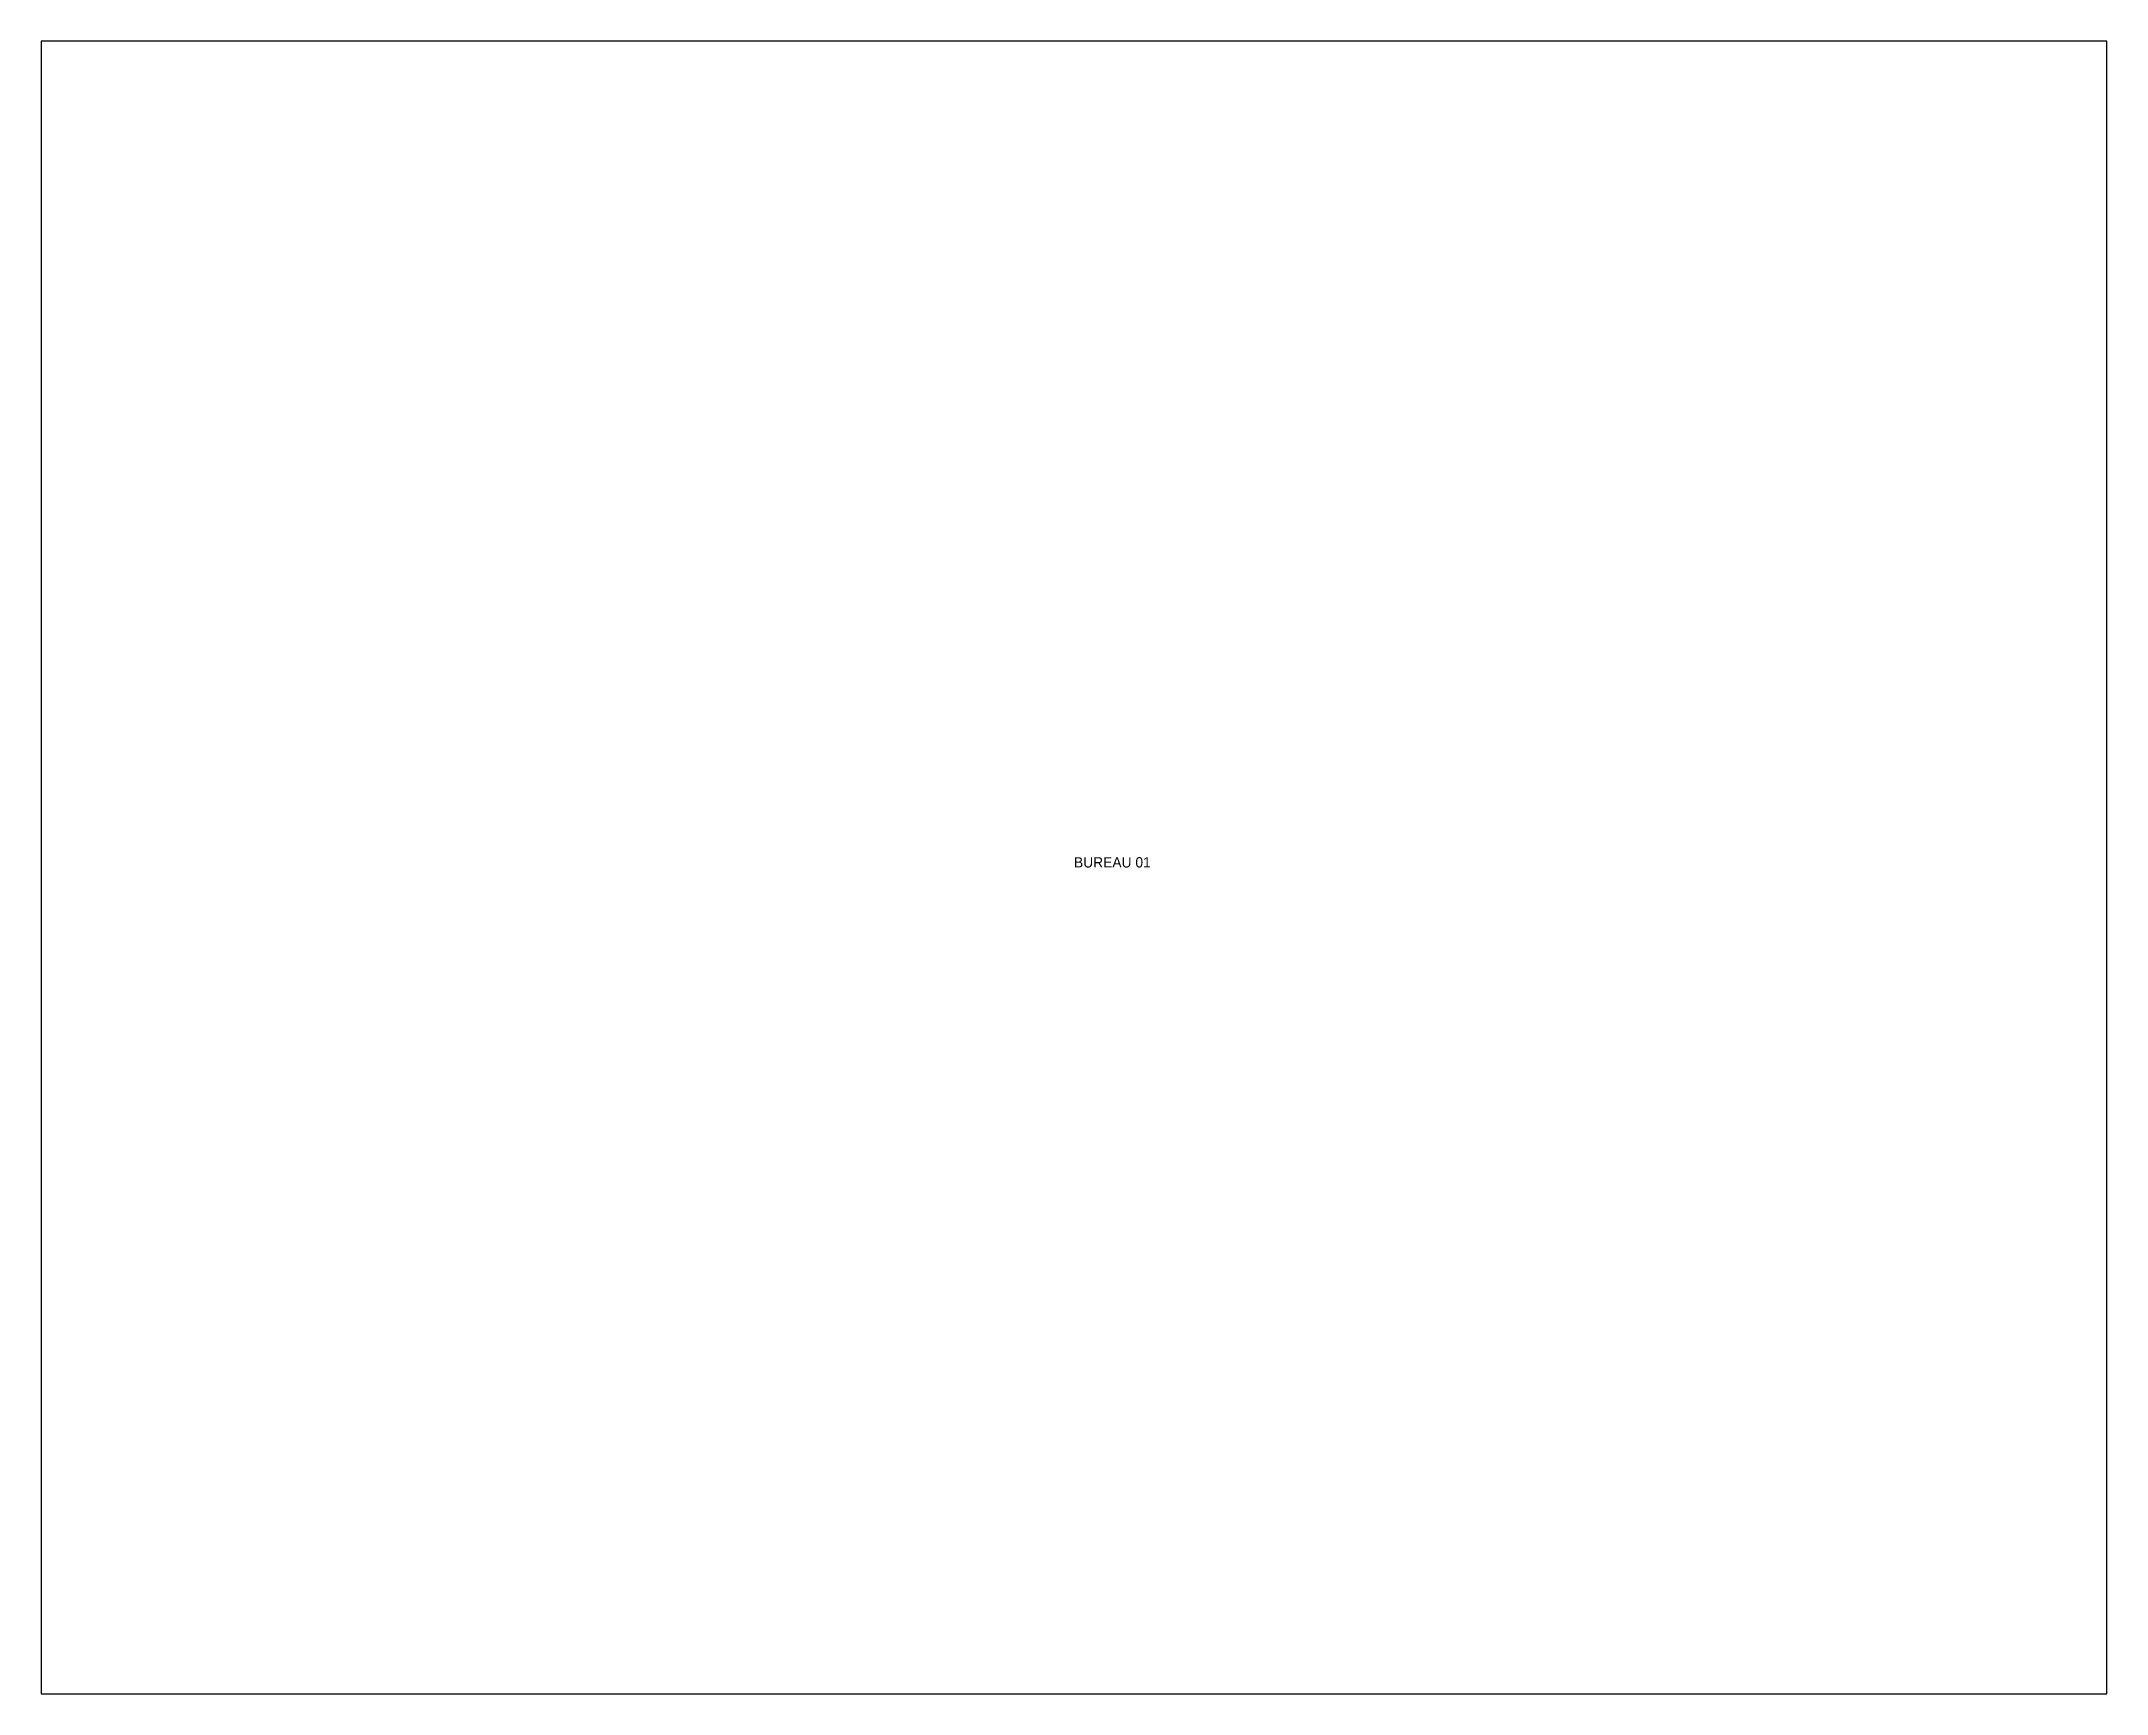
# Model space of a CAD drawing. Header units: metres. Extents: x 0 to 500, y 0 to 400.
import ezdxf

# ---------------------------------------------------------------- set-up
doc = ezdxf.new("R2010")
doc.units = ezdxf.units.M

msp = doc.modelspace()

# ---------------------------------------------------------------- linework, layer by layer
msp.add_lwpolyline([(0, 0), (500, 0), (500, 400), (0, 400), (0, 0)])

# ---------------------------------------------------------------- texts
msp.add_text('BUREAU 01', height=2.5).set_placement((250, 200))

doc.saveas('drawing.dxf')
